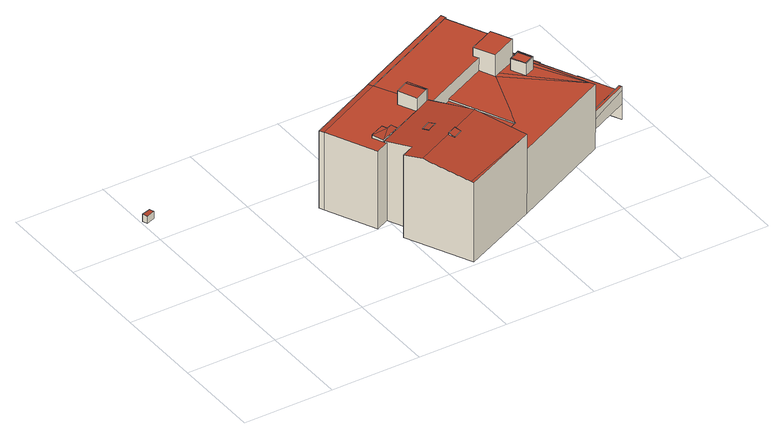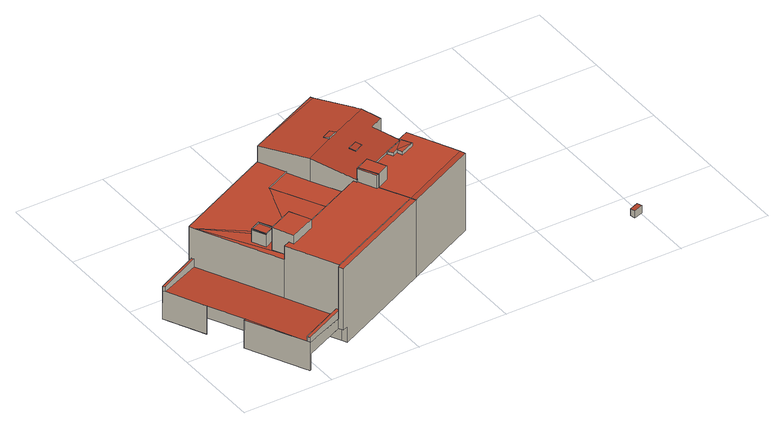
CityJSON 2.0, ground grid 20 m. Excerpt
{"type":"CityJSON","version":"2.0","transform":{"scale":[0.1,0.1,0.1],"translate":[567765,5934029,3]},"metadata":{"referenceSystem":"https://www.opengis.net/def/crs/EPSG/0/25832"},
"CityObjects":{
"building1":{"type":"Building","attributes":{"Grundfläche 2D":"2.503680","Grundhöhe NN":"3.841"},"geometry":[{"type":"Solid","lod":"3","boundaries":[[[[0,1,2,3]],[[4,5,3,2]],[[5,6,0,3]],[[6,7,1,0]],[[7,4,2,1]],[[7,6,5,4]]]],"semantics":{"surfaces":[{"type":"RoofSurface"},{"type":"WallSurface"},{"type":"GroundSurface"}],"values":[[0,1,1,1,1,2]]}}]},
"building2":{"type":"Building","attributes":{"Grundfläche 2D":"641.373482","Grundhöhe NN":"3.320"},"children":["building2-1","building2-2"],"geometry":[{"type":"Solid","lod":"3","boundaries":[[[[8,9,10,11]],[[12,13,14]],[[15,13,12]],[[16,17,13,15]],[[18,19,20,21,22,23,24,25],[26,27,28,29,30,31]],[[32,33,34,35,36,37,38,39]],[[40,35,34]],[[41,42,43,44,45,46,47,48,49,39,38,37,36]],[[18,50,51,19]],[[44,43,11,10]],[[25,8,11,43,52]],[[25,24,9,8]],[[23,44,10,9,24]],[[14,13,26,31]],[[12,14,31,30]],[[15,12,30,29]],[[16,15,29,28]],[[28,27,17,16]],[[13,17,27,26]],[[18,25,52,53,54]],[[20,19,55,56]],[[21,20,56,57]],[[58,47,46,22,21,57]],[[48,47,58,59]],[[60,61,40,34,33,32,39,49,48,59,62]],[[35,40,61,63]],[[36,35,63,64]],[[41,36,64,65]],[[65,66,53,52,43,42,41]],[[45,44,23,22,46]],[[19,51,67,55]],[[50,18,54,68]],[[51,50,68,67]],[[55,67,68,54,53,66,65,64,63,61,60,62,59,58,57,56]]]],"semantics":{"surfaces":[{"type":"RoofSurface"},{"type":"WallSurface"},{"type":"GroundSurface"}],"values":[[0,0,0,0,0,0,0,0,0,1,1,1,1,1,1,1,1,1,1,1,1,1,1,1,1,1,1,1,1,1,1,1,1,2]]}}]},
"building2-1":{"type":"BuildingInstallation","parents":["building2"],"geometry":[{"type":"MultiSurface","lod":"3","boundaries":[[[69,70,71,72]],[[73,74,70,69,75]],[[74,76,71,70]],[[77,78,72,71,76]],[[78,75,69,72]]],"semantics":{"surfaces":[{"type":"RoofSurface"},{"type":"WallSurface"}],"values":[0,1,1,1,1]}}]},
"building2-2":{"type":"BuildingInstallation","parents":["building2"],"geometry":[{"type":"MultiSurface","lod":"3","boundaries":[[[79,80,81,82]],[[38,83,80,79]],[[81,80,83,84]],[[84,37,82,81]],[[37,38,79,82]]],"semantics":{"surfaces":[{"type":"RoofSurface"},{"type":"WallSurface"}],"values":[0,1,1,1,1]}}]},
"building3":{"type":"Building","attributes":{"Grundfläche 2D":"879.287986","Grundhöhe NN":"3.303"},"children":["building3-1","building3-2","building3-3","building3-4","building3-5"],"geometry":[{"type":"Solid","lod":"3","boundaries":[[[[8,11,85,86]],[[87,88,89,90]],[[91,88,87,92,93,94]],[[91,95,88]],[[96,97,91]],[[98,95,91,97]],[[99,100,101,102]],[[103,104,105,106,107,108,109,110,111,112]],[[113,114,105,104]],[[115,107,106]],[[107,116,117,118,119,120]],[[108,107,120,119]],[[121,108,119]],[[122,123,124,125,18,25,126,127,128,129,130,131]],[[132,133,134,135,50]],[[136,137,138,139,140]],[[86,85,127,126]],[[126,25,8,86]],[[25,52,11,8]],[[52,127,85,11]],[[98,100,99,88,95]],[[100,98,97,123,122,101]],[[122,131,102,101]],[[99,102,131,130,89,88]],[[133,141,121,119,142,134]],[[134,142,119,143,144,135]],[[145,146,68,50,135,144]],[[132,50,68,54]],[[136,140,147,64]],[[137,136,64,148]],[[149,114,113,104,103,112,150,151]],[[152,153,105,114,149]],[[153,154,106,105]],[[155,156,157,115,106,154]],[[158,159,160,118,117,116,107,115,157,161]],[[162,143,119,118,160,163]],[[164,112,111,165]],[[150,112,164,166]],[[25,18,132,54,53,52]],[[65,128,127,52,53,66]],[[128,65,147,140,129]],[[90,89,130,129,140,139]],[[123,97,96,124]],[[108,121,141,133,125,124,96,109]],[[125,133,132,18]],[[90,139,138,87]],[[87,138,137,92]],[[92,137,148,63,93]],[[94,93,63,167,168,169]],[[94,169,165,111,110,109,96,91]],[[146,145,170,171]],[[152,149,166,164]],[[162,163,156,155]],[[172,173,171,170]],[[173,172,168,167]],[[146,171,173,167,63,148,64,147,65,66,53,54,68]],[[160,159,158,161,157,156,163]],[[150,166,149,151]],[[155,154,153,152,164,165,169,168,172,170,145,144,143,162]]]],"semantics":{"surfaces":[{"type":"RoofSurface"},{"type":"WallSurface"},{"type":"GroundSurface"},{"type":"OuterCeilingSurface"}],"values":[[0,0,0,0,0,0,0,0,0,0,0,0,0,0,0,0,1,1,1,1,1,1,1,1,1,1,1,1,1,1,1,1,1,1,1,1,1,1,1,1,1,1,1,1,1,1,1,1,1,1,1,1,1,1,1,2,2,2,3]]}}]},
"building3-1":{"type":"BuildingInstallation","parents":["building3"],"geometry":[{"type":"MultiSurface","lod":"3","boundaries":[[[174,175,176,177,178,179]],[[178,177,180,181]],[[179,178,181,182]],[[174,183,184,185,175]],[[176,175,185,186,187]]],"semantics":{"surfaces":[{"type":"RoofSurface"},{"type":"WallSurface"}],"values":[0,1,1,1,1]}}]},
"building3-2":{"type":"BuildingInstallation","parents":["building3"],"geometry":[{"type":"MultiSurface","lod":"3","boundaries":[[[182,181,180,188]],[[187,186,189,190]],[[190,189,184,183]]],"semantics":{"surfaces":[{"type":"RoofSurface"},{"type":"WallSurface"}],"values":[0,1,1]}}]},
"building3-3":{"type":"BuildingInstallation","parents":["building3"],"geometry":[{"type":"MultiSurface","lod":"3","boundaries":[[[176,191,174,179,192,177]],[[192,179,182,188]],[[177,192,188,180]],[[187,190,191,176]],[[190,183,174,191]]],"semantics":{"surfaces":[{"type":"RoofSurface"},{"type":"WallSurface"}],"values":[0,1,1,1,1]}}]},
"building3-4":{"type":"BuildingInstallation","parents":["building3"],"geometry":[{"type":"MultiSurface","lod":"3","boundaries":[[[193,194,195,196]],[[103,194,193,112]],[[103,110,195,194]],[[196,195,110,111]],[[111,112,193,196]]],"semantics":{"surfaces":[{"type":"RoofSurface"},{"type":"WallSurface"}],"values":[0,1,1,1,1]}}]},
"building3-5":{"type":"BuildingInstallation","parents":["building3"],"geometry":[{"type":"MultiSurface","lod":"3","boundaries":[[[197,198,142,141,199,200]],[[118,119,121,141,142,198]],[[141,121,108,199]],[[116,200,199,108,120]],[[118,198,197,200,116,117]]],"semantics":{"surfaces":[{"type":"RoofSurface"},{"type":"WallSurface"}],"values":[0,1,1,1,1]}}]}
},
"vertices":[
[5,453,25],[25,460,24],[22,471,24],[1,464,25],[22,471,8],[1,464,8],[5,453,8],[25,460,8],
[514,327,215],[486,313,215],[505,272,215],[535,287,215],[384,247,191],[421,249,191],[416,261,191],[395,223,189],[439,242,189],[433,254,191],[482,390,184],[317,311,184],[369,202,184],[399,216,184],[396,221,184],[505,272,184],[486,313,184],[514,327,184],[421,249,184],[433,254,184],[439,242,184],[395,223,184],[384,247,184],[416,261,184],[418,101,201],[419,99,201],[459,14,189],[636,89,188],[586,196,203],[519,163,203],[498,153,203],[413,112,203],[462,8,188],[539,289,189],[538,288,189],[535,287,189],[505,272,188],[439,241,188],[396,221,187],[423,165,196],[394,151,196],[399,141,198],[476,401,183],[312,322,183],[535,287,184],[535,287,3],[482,390,3],[317,311,3],[369,202,3],[399,216,3],[423,165,3],[394,151,3],[459,14,3],[462,8,3],[419,99,3],[636,89,3],[586,196,3],[539,289,3],[538,288,3],[312,322,3],[476,401,3],
[494,216,196],[473,205,196],[479,192,198],[501,203,198],[475,206,195],[473,205,195],[494,216,195],[479,192,197],[486,196,197],[501,203,197],
[498,153,206],[504,140,203],[525,150,203],[519,163,206],[504,140,201],[525,150,201],
[538,288,215],[519,329,215],[666,175,152],[718,324,154],[701,357,155],[601,310,155],[860,209,152],[608,148,152],[636,89,152],[865,199,152],[730,330,154],[772,391,152],[758,385,152],[774,351,152],[718,324,204],[774,351,204],[753,396,204],[696,369,204],[957,257,69],[920,334,69],[916,340,69],[878,417,69],[821,543,69],[722,496,62],[772,391,62],[860,209,62],[862,204,62],[960,252,69],[917,340,69],[917,341,69],[882,418,69],[820,544,69],[818,549,69],[817,551,69],[724,506,62],[808,538,68],[719,503,62],[753,396,184],[758,385,184],[772,391,184],[719,503,184],[519,329,184],[538,288,184],[539,289,184],[543,282,184],[701,357,184],[696,369,184],[482,390,183],[719,503,183],[724,506,183],[719,517,183],[586,196,150],[608,148,150],[666,175,150],[601,310,150],[543,282,150],[719,503,80],[724,506,80],[724,506,40],[719,517,40],[706,511,40],[706,511,3],[543,282,3],[608,148,3],[917,341,3],[960,252,3],[917,340,3],[917,341,40],[916,340,40],[878,417,40],[880,417,40],[880,417,3],[882,418,3],[820,544,3],[818,549,3],[817,551,3],[821,543,3],[815,550,40],[815,550,3],[960,251,40],[862,204,40],[960,251,3],[862,197,3],[862,197,40],[865,199,40],[711,500,40],[711,500,3],[767,389,40],[767,389,3],
[778,338,182],[753,326,182],[768,295,182],[769,297,182],[756,326,182],[777,336,182],[769,297,180],[756,326,180],[777,336,180],[778,338,180],[778,338,152],[753,326,154],[768,295,154],[768,295,180],
[791,307,180],[793,307,152],[793,307,180],
[793,307,182],[791,307,182],
[960,252,80],[957,257,80],[860,209,80],[862,204,80],
[818,549,80],[817,551,80],[722,496,80],[820,544,80]
]}
